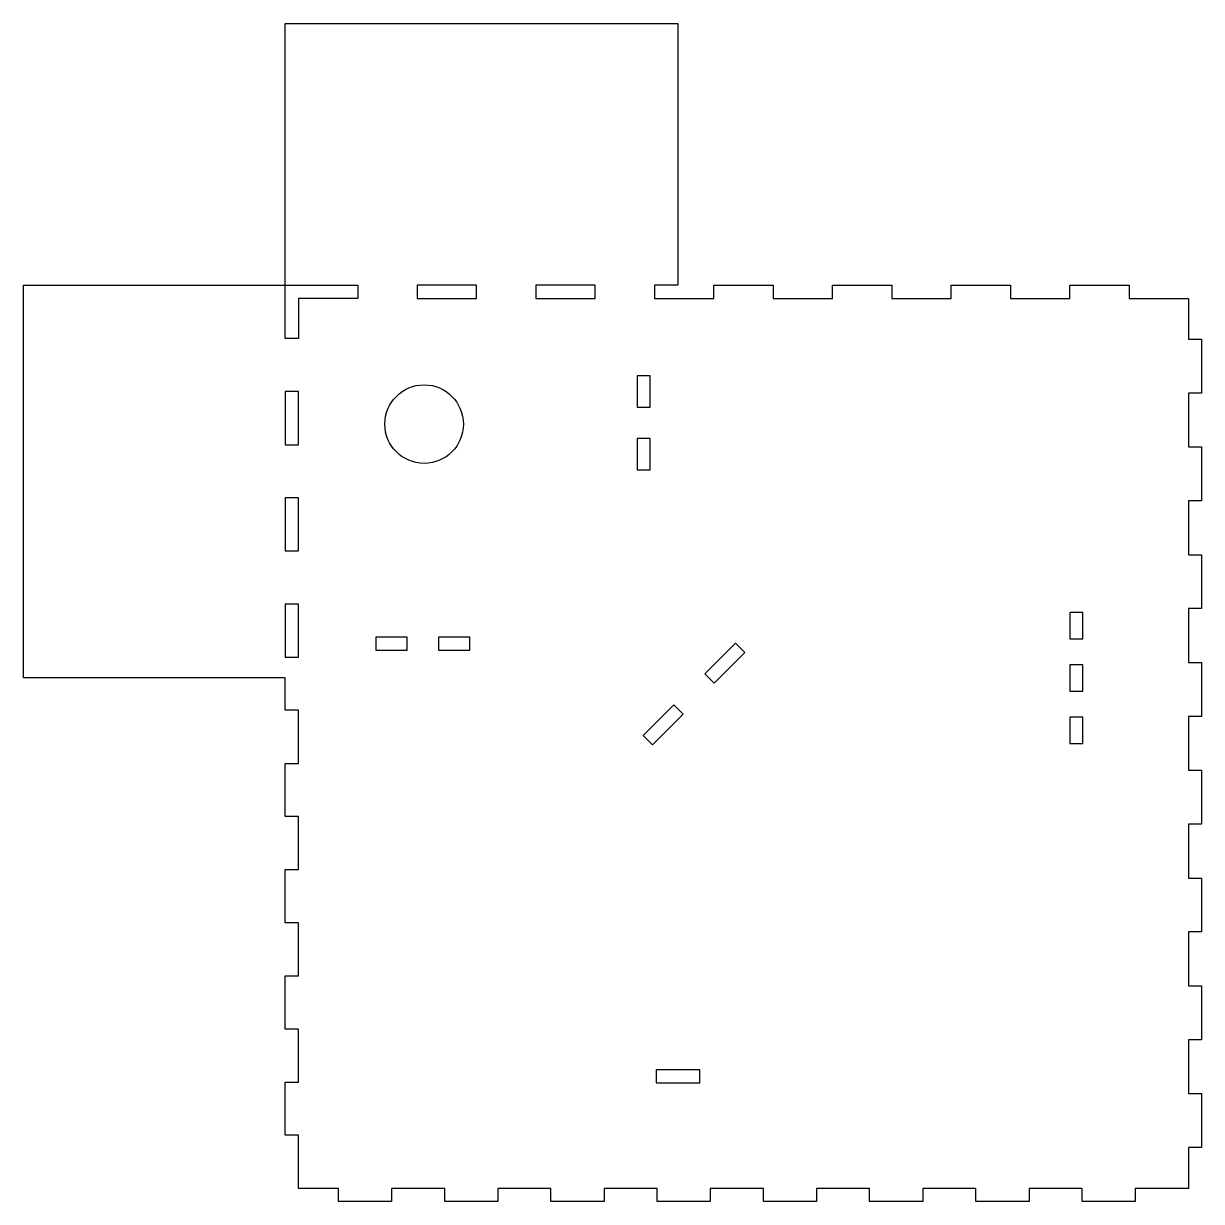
# Model space of a CAD drawing. Header units: millimetres. Extents: x -428 to 22, y 27 to 477.
import ezdxf

# ---------------------------------------------------------------- set-up
doc = ezdxf.new("R2010")
doc.units = ezdxf.units.MM
doc.layers.get('0').update_dxf_attribs({"linetype": 'CONTINUOUS'})

msp = doc.modelspace()

# ---------------------------------------------------------------- linework, layer by layer
for points in [[(-5.97, 371.91), (16.7, 371.91), (16.7, 356.32), (21.7, 356.32), (21.7, 335.73), (16.7, 335.73), (16.7, 315.15), (21.7, 315.15), (21.7, 294.56), (16.7, 294.56), (16.7, 273.97), (21.7, 273.97), (21.7, 253.38), (16.7, 253.38), (16.7, 232.79), (21.7, 232.79), (21.7, 212.21), (16.7, 212.21), (16.7, 191.62), (21.7, 191.62), (21.7, 171.03), (16.7, 171.03), (16.7, 150.44), (21.7, 150.44), (21.7, 129.85), (16.7, 129.85), (16.7, 109.26), (21.7, 109.26), (21.7, 88.68), (16.7, 88.68), (16.7, 68.09), (21.7, 68.09), (21.7, 47.5), (16.7, 47.5), (16.7, 31.91), (-3.6, 31.91), (-3.6, 26.91), (-23.89, 26.91), (-23.89, 31.91), (-44.18, 31.91), (-44.18, 26.91), (-64.48, 26.91), (-64.48, 31.91), (-84.77, 31.91), (-84.77, 26.91), (-105.07, 26.91), (-105.07, 31.91), (-125.36, 31.91), (-125.36, 26.91), (-145.66, 26.91), (-145.66, 31.91), (-165.95, 31.91), (-165.95, 26.91), (-186.24, 26.91), (-186.24, 31.91), (-206.54, 31.91), (-206.54, 26.91), (-226.83, 26.91), (-226.83, 31.91), (-247.13, 31.91), (-247.13, 26.91), (-267.42, 26.91), (-267.42, 31.91), (-287.71, 31.91), (-287.71, 26.91), (-308.01, 26.91), (-308.01, 31.91), (-323.3, 31.91), (-323.3, 52.21), (-328.3, 52.21), (-328.3, 72.5), (-323.3, 72.5), (-323.3, 92.79), (-328.3, 92.79), (-328.3, 113.09), (-323.3, 113.09), (-323.3, 133.38), (-328.3, 133.38), (-328.3, 153.68), (-323.3, 153.68), (-323.3, 173.97), (-328.3, 173.97), (-328.3, 194.26), (-323.3, 194.26), (-323.3, 214.56), (-328.3, 214.56), (-328.3, 226.91), (-428.3, 226.91), (-428.3, 376.91), (-328.3, 376.91), (-300.64, 376.91), (-300.64, 371.91), (-323.3, 371.91), (-323.3, 356.62), (-328.3, 356.62), (-328.3, 376.91), (-328.3, 476.91), (-178.3, 476.91), (-178.3, 376.91), (-187.3, 376.91), (-187.3, 371.91), (-164.64, 371.91), (-164.64, 376.91), (-141.97, 376.91), (-141.97, 371.91), (-119.3, 371.91), (-119.3, 376.91), (-96.64, 376.91), (-96.64, 371.91), (-73.97, 371.91), (-73.97, 376.91), (-51.3, 376.91), (-51.3, 371.91), (-28.64, 371.91), (-28.64, 376.91), (-5.97, 376.91)], [(-255.3, 376.91), (-277.97, 376.91), (-277.97, 371.91), (-255.3, 371.91)], [(-232.64, 376.91), (-232.64, 371.91), (-209.97, 371.91), (-209.97, 376.91)], [(-193.91, 342.36), (-193.91, 330.36), (-188.91, 330.36), (-188.91, 342.36)], [(-323.3, 336.32), (-328.3, 336.32), (-328.3, 316.03), (-323.3, 316.03)], [(-193.91, 306.36), (-188.91, 306.36), (-188.91, 318.36), (-193.91, 318.36)], [(-328.3, 295.73), (-328.3, 275.44), (-323.3, 275.44), (-323.3, 295.73)], [(-323.3, 255.15), (-328.3, 255.15), (-328.3, 234.85), (-323.3, 234.85)], [(-23.59, 241.91), (-23.59, 251.91), (-28.59, 251.91), (-28.59, 241.91)], [(-281.76, 242.52), (-293.76, 242.52), (-293.76, 237.52), (-281.76, 237.52)], [(-257.76, 237.52), (-257.76, 242.52), (-269.76, 242.52), (-269.76, 237.52)], [(-152.72, 236.69), (-156.26, 240.22), (-168.04, 228.44), (-164.51, 224.9)], [(-23.59, 231.91), (-28.59, 231.91), (-28.59, 221.91), (-23.59, 221.91)], [(-188.08, 201.33), (-176.29, 213.12), (-179.83, 216.65), (-191.61, 204.87)], [(-23.59, 201.91), (-23.59, 211.91), (-28.59, 211.91), (-28.59, 201.91)], [(-169.97, 77.19), (-186.64, 77.19), (-186.64, 72.19), (-169.97, 72.19)]]:
    msp.add_lwpolyline(points, close=True)
msp.add_circle((-275.27, 323.88), 15)

doc.saveas('drawing.dxf')
